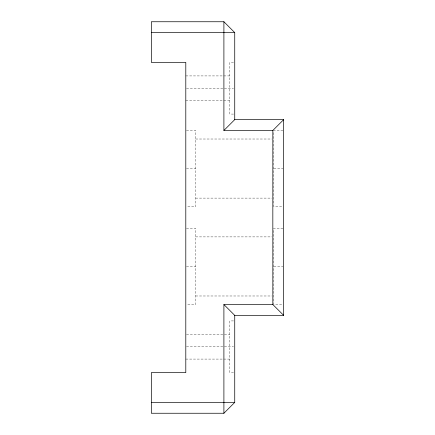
<?xml version="1.0" encoding="UTF-8"?>
<svg xmlns="http://www.w3.org/2000/svg" width="435" height="435" viewBox="0 0 435 435"><rect width="100%" height="100%" fill="white"/><g stroke="black" fill="none" stroke-linecap="round" stroke-linejoin="round"><path stroke-width="0.33" stroke-dasharray="2.17 1.63" d="M233.503 62.379L229.81 62.379L229.81 114.084L233.503 114.084M185.799 75.918L229.81 75.918M186.474 88.229L233.503 88.229M185.799 100.545L229.81 100.545M186.457 130.397L195.647 130.397L195.647 206.728L186.457 206.728M283.016 130.397L273.822 130.397L273.822 206.728L283.016 206.728M195.647 139.015L271.804 139.015M186.457 168.562L195.647 168.562M273.822 168.562L283.016 168.562M195.647 198.11L271.804 198.11M186.457 228.272L195.647 228.272L195.647 304.603L186.457 304.603M283.016 228.272L273.822 228.272L273.822 304.603L283.016 304.603M195.647 236.89L271.804 236.89M186.457 266.438L195.647 266.438M273.822 266.438L283.016 266.438M195.647 295.985L271.804 295.985M233.503 320.916L229.81 320.916L229.81 372.621L233.503 372.621M186.474 334.455L229.81 334.455M186.474 346.771L233.503 346.771M185.799 359.082L229.81 359.082"/><path stroke-width="0.65" d="M234.737 119.625L283.674 119.625L272.837 130.456L223.9 130.456L234.737 119.625L234.737 32.581L223.9 21.75L151.326 21.75L151.326 62.379L185.799 62.379L185.799 372.621L151.326 372.621L151.326 413.25L223.9 413.25L234.737 402.418L234.737 315.375L223.9 304.543L272.837 304.543L283.674 315.375L234.737 315.375M151.326 32.581L234.737 32.581M151.326 402.418L234.737 402.418M283.674 119.625L283.674 315.375M272.837 130.456L272.837 304.543M223.9 21.75L223.9 130.456M223.9 304.543L223.9 413.25"/></g></svg>
